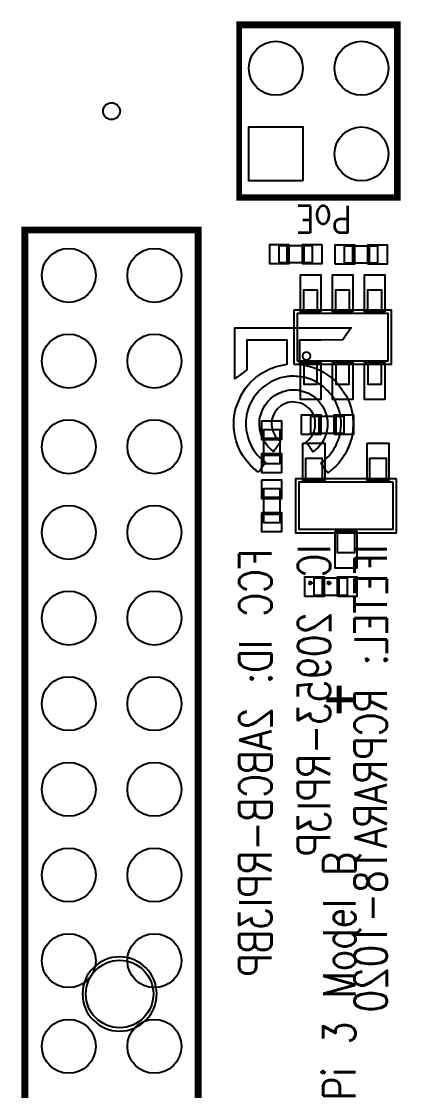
# Model space of a CAD drawing. Header units: millimetres. Extents: x -3139 to 3392, y -3139 to 3139.
# Drawn here: x 2856.23 to 2867.45, y -185.81 to -154.1 of the extents above; entities that cross this region are included whole.
import ezdxf
from ezdxf.enums import TextEntityAlignment as Align

# ---------------------------------------------------------------- set-up
doc = ezdxf.new("R2010")
doc.units = ezdxf.units.MM
for name, color, linetype in [('PARTS_BOTTOM', 12, 'Continuous'), ('PARTS_TOP', 30, 'Continuous'), ('PINS_BOTTOM', 5, 'Continuous'), ('PINS_TOP', 1, 'Continuous'), ('SILK_BOTTOM', 85, 'Continuous'), ('SILK_TOP', 2, 'Continuous')]:
    doc.layers.add(name, color=color, linetype=linetype)
doc.styles.get("Standard").update_dxf_attribs({"font": 'txt.shx'})

# ---------------------------------------------------------------- blocks, each defined once
blk = doc.blocks.new('rasp')
at = {"layer": 'PARTS_BOTTOM'}
blk.add_lwpolyline([(-115.977, -258.356, 1), (-113.777, -258.356, 1), (-115.977, -258.356)], format="xyb", dxfattribs=at)
at = {"layer": 'PARTS_TOP'}
for points in [[(-130.155, -250.144), (-130.155, -253.144), (-128.555, -253.144), (-128.555, -250.144), (-130.155, -250.144)], [(-133.555, -253.194), (-133.555, -250.294), (-135.155, -250.294), (-135.155, -253.194), (-133.555, -253.194)], [(-133.655, -253.094), (-133.655, -250.394), (-135.055, -250.394), (-135.055, -253.094), (-133.655, -253.094)], [(-130.155, -250.444), (-130.755, -250.444), (-130.755, -250.944), (-130.155, -250.944)], [(-130.055, -250.244), (-130.055, -253.044), (-128.655, -253.044), (-128.655, -250.244), (-130.055, -250.244)], [(-137.055, -251.694), (-136.555, -251.694), (-136.555, -250.694), (-137.055, -250.694), (-137.055, -251.694)], [(-135.155, -250.994), (-135.755, -250.994), (-135.755, -250.594), (-135.155, -250.594)], [(-133.555, -250.994), (-132.955, -250.994), (-132.955, -250.594), (-133.555, -250.594)], [(-136.555, -250.944), (-137.055, -250.944)], [(-128.555, -251.394), (-127.955, -251.394), (-127.955, -251.894), (-128.555, -251.894)], [(-136.555, -251.444), (-137.055, -251.444)], [(-135.155, -251.944), (-135.755, -251.944), (-135.755, -251.544), (-135.155, -251.544)], [(-133.555, -251.944), (-132.955, -251.944), (-132.955, -251.544), (-133.555, -251.544)], [(-132.005, -252.694), (-131.505, -252.694), (-131.505, -251.694), (-132.005, -251.694), (-132.005, -252.694)], [(-127.205, -252.594), (-126.705, -252.594), (-126.705, -251.594), (-127.205, -251.594), (-127.205, -252.594)], [(-132.005, -251.944), (-131.505, -251.944)], [(-126.705, -251.844), (-127.205, -251.844)], [(-130.155, -252.344), (-130.755, -252.344), (-130.755, -252.844), (-130.155, -252.844)], [(-126.705, -252.344), (-127.205, -252.344)], [(-136.565, -252.634), (-137.065, -252.634), (-137.065, -253.634), (-136.565, -253.634), (-136.565, -252.634)], [(-135.155, -252.894), (-135.755, -252.894), (-135.755, -252.494), (-135.155, -252.494)], [(-133.555, -252.894), (-132.955, -252.894), (-132.955, -252.494), (-133.555, -252.494)], [(-132.005, -252.444), (-131.505, -252.444)], [(-136.565, -252.884), (-137.065, -252.884)], [(-136.565, -253.384), (-137.065, -253.384)], [(-130.605, -254.094), (-130.605, -253.594), (-131.605, -253.594), (-131.605, -254.094), (-130.605, -254.094)], [(-131.355, -254.094), (-131.355, -253.594)], [(-130.855, -254.094), (-130.855, -253.594)], [(-129.855, -253.594), (-129.855, -254.094), (-128.855, -254.094), (-128.855, -253.594), (-129.855, -253.594)], [(-129.605, -254.094), (-129.605, -253.594)], [(-129.105, -254.094), (-129.105, -253.594)], [(-86.655, -256.094), (-137.455, -256.094), (-137.455, -261.094), (-86.655, -261.094), (-86.655, -256.094)]]:
    blk.add_lwpolyline(points, dxfattribs=at)
blk.add_lwpolyline([(-138.555, -250.192), (-138.555, -254.75), (-143.549, -254.75), (-143.549, -250.192)], close=True, dxfattribs=at)
blk.add_lwpolyline([(-133.909, -252.814, 1), (-133.681, -252.814, 1)], format="xyb", close=True, dxfattribs=at)
at = {"layer": 'PINS_BOTTOM'}
blk.add_lwpolyline([(-138.985, -252.924), (-138.985, -254.524), (-140.585, -254.524), (-140.585, -252.924)], close=True, dxfattribs=at)
for centre, radius in [((-142.325, -251.184), 0.8), ((-139.785, -251.184), 0.8), ((-142.325, -253.724), 0.8), ((-136.185, -257.324), 0.8), ((-133.645, -257.324), 0.8), ((-131.105, -257.324), 0.8), ((-128.565, -257.324), 0.8), ((-126.025, -257.324), 0.8), ((-123.485, -257.324), 0.8), ((-120.945, -257.324), 0.8), ((-118.405, -257.324), 0.8), ((-115.865, -257.324), 0.8), ((-113.325, -257.324), 0.8), ((-114.877, -258.356), 1), ((-141.055, -258.594), 0.25), ((-136.185, -259.864), 0.8), ((-133.645, -259.864), 0.8), ((-131.105, -259.864), 0.8), ((-128.565, -259.864), 0.8), ((-126.025, -259.864), 0.8), ((-123.485, -259.864), 0.8), ((-120.945, -259.864), 0.8), ((-118.405, -259.864), 0.8), ((-115.865, -259.864), 0.8), ((-113.325, -259.864), 0.8)]:
    blk.add_circle(centre, radius, dxfattribs=at)
at = {"layer": 'PINS_TOP'}
for points in [[(-136.515, -250.994), (-137.095, -250.994), (-137.095, -250.424), (-136.515, -250.424)], [(-131.205, -251.019), (-131.205, -250.369), (-130.105, -250.369), (-130.105, -251.019)], [(-135.105, -250.494), (-135.105, -251.094), (-136.205, -251.094), (-136.205, -250.494)], [(-132.505, -250.494), (-132.505, -251.094), (-133.605, -251.094), (-133.605, -250.494)], [(-136.515, -251.964), (-137.095, -251.964), (-137.095, -251.394), (-136.515, -251.394)], [(-128.605, -251.969), (-128.605, -251.319), (-127.505, -251.319), (-127.505, -251.969)], [(-126.665, -251.894), (-127.245, -251.894), (-127.245, -251.324), (-126.665, -251.324)], [(-135.105, -251.444), (-135.105, -252.044), (-136.205, -252.044), (-136.205, -251.444)], [(-132.505, -251.444), (-132.505, -252.044), (-133.605, -252.044), (-133.605, -251.444)], [(-131.465, -251.994), (-132.045, -251.994), (-132.045, -251.424), (-131.465, -251.424)], [(-137.105, -252.364), (-136.525, -252.364), (-136.525, -252.934), (-137.105, -252.934)], [(-131.205, -252.919), (-131.205, -252.269), (-130.105, -252.269), (-130.105, -252.919)], [(-126.665, -252.864), (-127.245, -252.864), (-127.245, -252.294), (-126.665, -252.294)], [(-135.105, -252.394), (-135.105, -252.994), (-136.205, -252.994), (-136.205, -252.394)], [(-132.505, -252.394), (-132.505, -252.994), (-133.605, -252.994), (-133.605, -252.394)], [(-131.465, -252.964), (-132.045, -252.964), (-132.045, -252.394), (-131.465, -252.394)], [(-138.985, -252.924), (-138.985, -254.524), (-140.585, -254.524), (-140.585, -252.924)], [(-137.105, -253.334), (-136.525, -253.334), (-136.525, -253.904), (-137.105, -253.904)], [(-131.305, -253.554), (-131.305, -254.134), (-131.875, -254.134), (-131.875, -253.554)], [(-130.335, -253.554), (-130.335, -254.134), (-130.905, -254.134), (-130.905, -253.554)], [(-130.125, -254.134), (-130.125, -253.554), (-129.555, -253.554), (-129.555, -254.134)], [(-129.155, -254.134), (-129.155, -253.554), (-128.585, -253.554), (-128.585, -254.134)]]:
    blk.add_lwpolyline(points, close=True, dxfattribs=at)
for centre, radius in [((-142.325, -251.184), 0.8), ((-139.785, -251.184), 0.8), ((-142.325, -253.724), 0.8), ((-136.185, -257.324), 0.8), ((-133.645, -257.324), 0.8), ((-131.105, -257.324), 0.8), ((-128.565, -257.324), 0.8), ((-126.025, -257.324), 0.8), ((-123.485, -257.324), 0.8), ((-120.945, -257.324), 0.8), ((-118.405, -257.324), 0.8), ((-115.865, -257.324), 0.8), ((-113.325, -257.324), 0.8), ((-141.055, -258.594), 0.25), ((-136.185, -259.864), 0.8), ((-133.645, -259.864), 0.8), ((-131.105, -259.864), 0.8), ((-128.565, -259.864), 0.8), ((-126.025, -259.864), 0.8), ((-123.485, -259.864), 0.8), ((-120.945, -259.864), 0.8), ((-118.405, -259.864), 0.8), ((-115.865, -259.864), 0.8), ((-113.325, -259.864), 0.8)]:
    blk.add_circle(centre, radius, dxfattribs=at)
at = {"layer": 'SILK_BOTTOM'}
for points in [[(-131.911, -254.971), (-131.986, -254.962), (-132.024, -254.957), (-132.061, -254.951), (-132.098, -254.944), (-132.134, -254.938), (-132.168, -254.931), (-132.199, -254.924), (-132.227, -254.917), (-132.653, -254.745), (-132.844, -254.62), (-133.016, -254.474), (-133.167, -254.307), (-133.297, -254.122), (-133.403, -253.922), (-133.482, -253.709), (-133.533, -253.484), (-133.548, -253.384), (-133.907, -253.384), (-134.265, -253.384), (-134.265, -253.982), (-134.265, -254.581), (-133.825, -254.581), (-133.385, -254.581), (-133.253, -254.756), (-133.208, -254.817), (-133.187, -254.845), (-133.169, -254.87), (-133.153, -254.892), (-133.14, -254.91), (-133.13, -254.923), (-133.124, -254.932), (-133.122, -254.936), (-133.169, -254.938), (-133.225, -254.938), (-133.299, -254.939), (-133.39, -254.94), (-133.495, -254.94), (-133.612, -254.94), (-133.739, -254.941), (-133.873, -254.941), (-134.625, -254.941), (-134.625, -253.216), (-134.625, -251.493), (-134.447, -251.614), (-134.269, -251.734), (-134.266, -252.378), (-134.265, -253.024), (-133.907, -253.024), (-133.548, -253.024), (-133.538, -252.943), (-133.478, -252.68), (-133.431, -252.55), (-133.374, -252.422), (-133.307, -252.299), (-133.231, -252.18), (-133.147, -252.068), (-133.055, -251.965), (-132.957, -251.871), (-132.603, -251.629), (-132.409, -251.542), (-132.208, -251.48), (-132.001, -251.441), (-131.792, -251.427), (-131.581, -251.438), (-131.373, -251.474), (-131.169, -251.536), (-130.967, -251.625), (-130.873, -251.678), (-130.782, -251.736), (-130.695, -251.8), (-130.611, -251.869), (-130.531, -251.945), (-130.454, -252.026), (-130.38, -252.114), (-130.363, -252.135), (-130.356, -252.145), (-130.349, -252.155), (-130.343, -252.163), (-130.339, -252.17), (-130.335, -252.176), (-130.333, -252.18), (-130.332, -252.182), (-130.367, -252.212), (-130.403, -252.238), (-130.446, -252.269), (-130.492, -252.301), (-130.536, -252.331), (-130.575, -252.357), (-130.603, -252.374), (-130.616, -252.38), (-130.623, -252.376), (-130.629, -252.371), (-130.636, -252.364), (-130.643, -252.356), (-130.652, -252.347), (-130.661, -252.336), (-130.671, -252.325), (-130.681, -252.313), (-130.771, -252.212), (-130.818, -252.165), (-130.868, -252.121), (-130.92, -252.08), (-130.974, -252.041), (-131.029, -252.004), (-131.087, -251.97), (-131.146, -251.939), (-131.228, -251.901), (-131.265, -251.885), (-131.301, -251.871), (-131.337, -251.858), (-131.373, -251.847), (-131.409, -251.836), (-131.447, -251.827), (-131.487, -251.818), (-131.741, -251.787), (-131.868, -251.789), (-131.994, -251.802), (-132.118, -251.827), (-132.24, -251.863), (-132.359, -251.91), (-132.474, -251.968), (-132.585, -252.036), (-132.669, -252.101), (-132.715, -252.141), (-132.761, -252.185), (-132.806, -252.231), (-132.85, -252.277), (-132.889, -252.323), (-132.924, -252.367), (-132.953, -252.407), (-133.018, -252.514), (-133.046, -252.568), (-133.073, -252.624), (-133.096, -252.68), (-133.118, -252.738), (-133.137, -252.796), (-133.154, -252.855), (-133.168, -252.915), (-133.181, -253.005), (-133.186, -253.059), (-133.19, -253.116), (-133.192, -253.175), (-133.193, -253.232), (-133.192, -253.287), (-133.19, -253.336), (-133.186, -253.378), (-133.143, -253.584), (-133.11, -253.683), (-133.071, -253.779), (-133.025, -253.872), (-132.973, -253.961), (-132.913, -254.047), (-132.848, -254.128), (-132.776, -254.204), (-132.634, -254.328), (-132.558, -254.382), (-132.48, -254.43), (-132.398, -254.473), (-132.313, -254.51), (-132.225, -254.543), (-132.133, -254.57), (-132.038, -254.591), (-131.94, -254.605), (-131.883, -254.609), (-131.824, -254.611), (-131.763, -254.612), (-131.704, -254.611), (-131.648, -254.608), (-131.597, -254.603), (-131.551, -254.596), (-131.358, -254.548), (-131.267, -254.516), (-131.179, -254.479), (-131.095, -254.435), (-131.015, -254.387), (-130.938, -254.333), (-130.864, -254.273), (-130.795, -254.208), (-130.758, -254.171), (-130.74, -254.153), (-130.723, -254.135), (-130.707, -254.118), (-130.693, -254.103), (-130.681, -254.09), (-130.671, -254.079), (-130.664, -254.07), (-130.633, -254.033), (-130.498, -254.132), (-130.451, -254.166), (-130.43, -254.182), (-130.41, -254.197), (-130.393, -254.21), (-130.378, -254.221), (-130.367, -254.23), (-130.359, -254.236), (-130.355, -254.239), (-130.362, -254.26), (-130.374, -254.279), (-130.392, -254.303), (-130.415, -254.331), (-130.441, -254.362), (-130.471, -254.394), (-130.504, -254.429), (-130.538, -254.464), (-130.725, -254.624), (-130.827, -254.694), (-130.933, -254.757), (-131.044, -254.813), (-131.158, -254.86), (-131.276, -254.9), (-131.396, -254.931), (-131.518, -254.954), (-131.596, -254.963), (-131.645, -254.966), (-131.697, -254.969), (-131.749, -254.971), (-131.8, -254.973), (-131.845, -254.973), (-131.883, -254.973)], [(-131.929, -254.203), (-132.203, -254.12), (-132.325, -254.052), (-132.437, -253.969), (-132.536, -253.872), (-132.621, -253.761), (-132.691, -253.639), (-132.745, -253.507), (-132.781, -253.366), (-132.788, -253.302), (-132.79, -253.263), (-132.791, -253.222), (-132.791, -253.18), (-132.79, -253.139), (-132.788, -253.1), (-132.785, -253.064), (-132.781, -253.034), (-132.688, -252.75), (-132.613, -252.625), (-132.522, -252.513), (-132.416, -252.414), (-132.297, -252.332), (-132.167, -252.267), (-132.026, -252.22), (-131.877, -252.194), (-131.685, -252.194), (-131.589, -252.208), (-131.495, -252.232), (-131.403, -252.264), (-131.315, -252.304), (-131.231, -252.353), (-131.153, -252.409), (-131.081, -252.473), (-131.038, -252.517), (-131.018, -252.538), (-130.999, -252.559), (-130.983, -252.579), (-130.97, -252.595), (-130.96, -252.609), (-130.954, -252.618), (-130.954, -252.622), (-130.964, -252.63), (-130.975, -252.638), (-130.99, -252.648), (-131.007, -252.66), (-131.027, -252.674), (-131.05, -252.69), (-131.074, -252.707), (-131.1, -252.725), (-131.242, -252.824), (-131.32, -252.746), (-131.396, -252.678), (-131.433, -252.651), (-131.472, -252.627), (-131.511, -252.607), (-131.552, -252.59), (-131.596, -252.576), (-131.642, -252.564), (-131.691, -252.555), (-131.889, -252.557), (-131.984, -252.581), (-132.075, -252.619), (-132.159, -252.67), (-132.235, -252.734), (-132.301, -252.808), (-132.356, -252.892), (-132.396, -252.984), (-132.433, -253.234), (-132.415, -253.355), (-132.375, -253.469), (-132.315, -253.574), (-132.237, -253.666), (-132.141, -253.743), (-132.031, -253.802), (-131.907, -253.839), (-131.767, -253.852), (-131.698, -253.847), (-131.631, -253.834), (-131.565, -253.814), (-131.502, -253.787), (-131.441, -253.752), (-131.384, -253.711), (-131.329, -253.663), (-131.251, -253.586), (-131.154, -253.656), (-131.117, -253.683), (-131.098, -253.697), (-131.08, -253.71), (-131.062, -253.723), (-131.046, -253.735), (-131.031, -253.745), (-131.019, -253.754), (-131.009, -253.762), (-130.96, -253.796), (-131.018, -253.862), (-131.114, -253.959), (-131.167, -254.002), (-131.222, -254.041), (-131.281, -254.077), (-131.341, -254.109), (-131.404, -254.137), (-131.47, -254.161), (-131.538, -254.181), (-131.615, -254.196), (-131.661, -254.201), (-131.709, -254.205), (-131.758, -254.208), (-131.806, -254.209), (-131.852, -254.209), (-131.894, -254.207)]]:
    blk.add_lwpolyline(points, close=True, dxfattribs=at)
at = {"layer": 'SILK_TOP', "const_width": 0.15}
for points in [[(-138.473, -250.099), (-143.642, -250.099), (-143.642, -254.821), (-138.473, -254.821), (-138.473, -250.099)], [(-123.599, -252.222), (-123.599, -251.4)], [(-123.2, -251.843), (-124.022, -251.843)], [(-86.555, -261.194), (-86.555, -256.494), (-87.055, -255.994), (-137.555, -255.994), (-137.555, -261.194), (-86.555, -261.194)]]:
    blk.add_lwpolyline(points, dxfattribs=at)
at = {"layer": 'SILK_BOTTOM', "text_generation_flag": 2, "width": 0.8125}
for s, p in [('IFETEL: RCPRARA18-1020', (-128.197, -250.429)), ('IC: 20953-RPI3P', (-128.201, -252.108)), ('FCC ID: 2ABCB-RPI3BP', (-128.073, -253.848))]:
    blk.add_text(s, height=0.96, rotation=180, dxfattribs=at).set_placement(p)
at = {"layer": 'SILK_TOP', "width": 0.8125}
blk.add_text('Raspberry Pi 3 Model B', height=0.96, rotation=180, dxfattribs=at).set_placement((-105.845, -251.364))
blk.add_text('PoE', height=0.8, rotation=270, dxfattribs=at).set_placement((-138.245, -252.294), align=Align.CENTER)

msp = doc.modelspace()

# ---------------------------------------------------------------- block references
at = {"rotation": 270}
msp.add_blockref('rasp', (3117.503, -297.818), dxfattribs=at)

doc.saveas('drawing.dxf')
